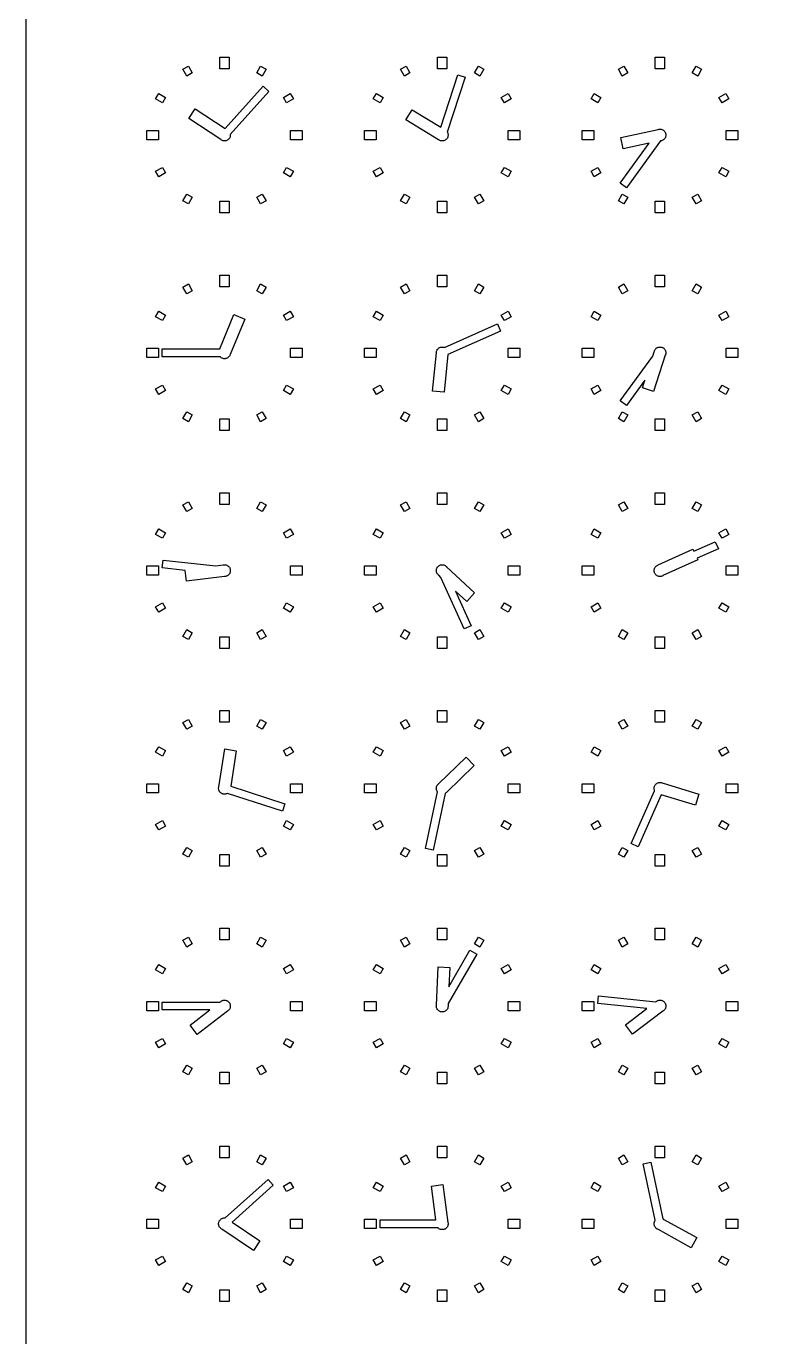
# Model space of a CAD drawing. Header units: millimetres. Extents: x -8 to 856, y -8 to 688.
# Drawn here: x -7.5 to 89.9, y 171.5 to 340 of the extents above; entities that cross this region are included whole.
import ezdxf

# ---------------------------------------------------------------- set-up
doc = ezdxf.new("R2010")
doc.units = ezdxf.units.MM

msp = doc.modelspace()

# ---------------------------------------------------------------- linework, layer by layer
for points in [[(-7.5, -7.5), (-7.5, 687.5), (855.5, 687.5), (855.5, -7.5)], [(18.6, 334.5), (17.4, 334.5), (17.4, 336), (18.6, 336), (18.6, 334.5)], [(46.6, 334.5), (45.4, 334.5), (45.4, 336), (46.6, 336), (46.6, 334.5)], [(74.6, 334.5), (73.4, 334.5), (73.4, 336), (74.6, 336), (74.6, 334.5)], [(13.85, 333.99), (13.15, 333.59), (12.65, 334.46), (13.35, 334.86), (13.85, 333.99)], [(22.85, 333.59), (22.15, 333.99), (22.65, 334.86), (23.35, 334.46), (22.85, 333.59)], [(41.85, 333.99), (41.15, 333.59), (40.65, 334.46), (41.35, 334.86), (41.85, 333.99)], [(46.7, 325.71), (46.67, 325.64), (46.63, 325.58), (46.58, 325.52), (46.53, 325.47), (46.48, 325.42), (46.42, 325.37), (46.36, 325.33), (46.29, 325.3), (46.22, 325.28), (46.15, 325.26), (46.07, 325.25), (46, 325.25), (45.93, 325.25), (45.85, 325.26), (45.78, 325.28), (45.71, 325.3), (45.64, 325.33), (45.58, 325.37), (45.54, 325.4), (41.34, 327.97), (42.13, 329.25), (45.8, 327), (48, 333.76), (48.95, 333.45), (46.65, 326.38), (46.67, 326.36), (46.7, 326.29), (46.72, 326.22), (46.74, 326.15), (46.75, 326.07), (46.76, 326), (46.75, 325.93), (46.74, 325.85), (46.72, 325.78), (46.7, 325.71)], [(50.85, 333.59), (50.15, 333.99), (50.65, 334.86), (51.35, 334.46), (50.85, 333.59)], [(69.85, 333.99), (69.15, 333.59), (68.65, 334.46), (69.35, 334.86), (69.85, 333.99)], [(78.85, 333.59), (78.15, 333.99), (78.65, 334.86), (79.35, 334.46), (78.85, 333.59)], [(18.7, 325.71), (18.67, 325.64), (18.63, 325.58), (18.58, 325.52), (18.53, 325.47), (18.48, 325.42), (18.42, 325.37), (18.36, 325.33), (18.29, 325.3), (18.22, 325.28), (18.15, 325.26), (18.07, 325.25), (18, 325.25), (17.93, 325.25), (17.85, 325.26), (17.78, 325.28), (17.71, 325.3), (17.64, 325.33), (17.58, 325.37), (17.52, 325.42), (17.52, 325.42), (13.42, 328.13), (14.24, 329.39), (18.09, 326.84), (22.98, 332.28), (23.72, 331.61), (18.75, 326.09), (18.75, 326.07), (18.75, 326), (18.75, 325.93), (18.74, 325.85), (18.72, 325.78), (18.7, 325.71)], [(10.41, 330.85), (10.01, 330.15), (9.14, 330.65), (9.54, 331.35), (10.41, 330.85)], [(25.99, 330.15), (25.59, 330.85), (26.46, 331.35), (26.86, 330.65), (25.99, 330.15)], [(38.41, 330.85), (38.01, 330.15), (37.14, 330.65), (37.54, 331.35), (38.41, 330.85)], [(53.99, 330.15), (53.59, 330.85), (54.46, 331.35), (54.86, 330.65), (53.99, 330.15)], [(66.41, 330.85), (66.01, 330.15), (65.14, 330.65), (65.54, 331.35), (66.41, 330.85)], [(81.99, 330.15), (81.59, 330.85), (82.46, 331.35), (82.86, 330.65), (81.99, 330.15)], [(9.5, 326.6), (9.5, 325.4), (8, 325.4), (8, 326.6), (9.5, 326.6)], [(26.5, 325.4), (26.5, 326.6), (28, 326.6), (28, 325.4), (26.5, 325.4)], [(37.5, 326.6), (37.5, 325.4), (36, 325.4), (36, 326.6), (37.5, 326.6)], [(54.5, 325.4), (54.5, 326.6), (56, 326.6), (56, 325.4), (54.5, 325.4)], [(65.5, 326.6), (65.5, 325.4), (64, 325.4), (64, 326.6), (65.5, 326.6)], [(72.61, 324.94), (69.27, 324.23), (68.95, 325.69), (73.76, 326.72), (73.78, 326.72), (73.85, 326.74), (73.93, 326.75), (74, 326.75), (74.07, 326.75), (74.15, 326.74), (74.22, 326.72), (74.29, 326.7), (74.36, 326.67), (74.42, 326.63), (74.48, 326.58), (74.53, 326.53), (74.58, 326.48), (74.63, 326.42), (74.67, 326.36), (74.7, 326.29), (74.72, 326.22), (74.74, 326.15), (74.75, 326.07), (74.75, 326), (74.75, 325.93), (74.74, 325.85), (74.72, 325.78), (74.7, 325.71), (74.67, 325.64), (74.63, 325.58), (74.58, 325.52), (74.53, 325.47), (74.48, 325.42), (74.42, 325.37), (74.36, 325.33), (74.29, 325.3), (74.22, 325.28), (74.15, 325.26), (74.07, 325.25), (74.07, 325.25), (69.7, 319.23), (68.89, 319.82), (72.61, 324.94)], [(82.5, 325.4), (82.5, 326.6), (84, 326.6), (84, 325.4), (82.5, 325.4)], [(10.01, 321.85), (10.41, 321.15), (9.54, 320.65), (9.14, 321.35), (10.01, 321.85)], [(25.59, 321.15), (25.99, 321.85), (26.86, 321.35), (26.46, 320.65), (25.59, 321.15)], [(38.01, 321.85), (38.41, 321.15), (37.54, 320.65), (37.14, 321.35), (38.01, 321.85)], [(53.59, 321.15), (53.99, 321.85), (54.86, 321.35), (54.46, 320.65), (53.59, 321.15)], [(66.01, 321.85), (66.41, 321.15), (65.54, 320.65), (65.14, 321.35), (66.01, 321.85)], [(81.59, 321.15), (81.99, 321.85), (82.86, 321.35), (82.46, 320.65), (81.59, 321.15)], [(12.65, 317.54), (13.15, 318.41), (13.85, 318.01), (13.35, 317.14), (12.65, 317.54)], [(17.4, 317.5), (18.6, 317.5), (18.6, 316), (17.4, 316), (17.4, 317.5)], [(22.15, 318.01), (22.85, 318.41), (23.35, 317.54), (22.65, 317.14), (22.15, 318.01)], [(40.65, 317.54), (41.15, 318.41), (41.85, 318.01), (41.35, 317.14), (40.65, 317.54)], [(45.4, 317.5), (46.6, 317.5), (46.6, 316), (45.4, 316), (45.4, 317.5)], [(50.15, 318.01), (50.85, 318.41), (51.35, 317.54), (50.65, 317.14), (50.15, 318.01)], [(68.65, 317.54), (69.15, 318.41), (69.85, 318.01), (69.35, 317.14), (68.65, 317.54)], [(73.4, 317.5), (74.6, 317.5), (74.6, 316), (73.4, 316), (73.4, 317.5)], [(78.15, 318.01), (78.85, 318.41), (79.35, 317.54), (78.65, 317.14), (78.15, 318.01)], [(13.85, 305.99), (13.15, 305.59), (12.65, 306.46), (13.35, 306.86), (13.85, 305.99)], [(18.6, 306.5), (17.4, 306.5), (17.4, 308), (18.6, 308), (18.6, 306.5)], [(22.85, 305.59), (22.15, 305.99), (22.65, 306.86), (23.35, 306.46), (22.85, 305.59)], [(41.85, 305.99), (41.15, 305.59), (40.65, 306.46), (41.35, 306.86), (41.85, 305.99)], [(46.6, 306.5), (45.4, 306.5), (45.4, 308), (46.6, 308), (46.6, 306.5)], [(50.85, 305.59), (50.15, 305.99), (50.65, 306.86), (51.35, 306.46), (50.85, 305.59)], [(69.85, 305.99), (69.15, 305.59), (68.65, 306.46), (69.35, 306.86), (69.85, 305.99)], [(74.6, 306.5), (73.4, 306.5), (73.4, 308), (74.6, 308), (74.6, 306.5)], [(78.85, 305.59), (78.15, 305.99), (78.65, 306.86), (79.35, 306.46), (78.85, 305.59)], [(10.41, 302.85), (10.01, 302.15), (9.14, 302.65), (9.54, 303.35), (10.41, 302.85)], [(25.99, 302.15), (25.59, 302.85), (26.46, 303.35), (26.86, 302.65), (25.99, 302.15)], [(38.41, 302.85), (38.01, 302.15), (37.14, 302.65), (37.54, 303.35), (38.41, 302.85)], [(53.99, 302.15), (53.59, 302.85), (54.46, 303.35), (54.86, 302.65), (53.99, 302.15)], [(66.41, 302.85), (66.01, 302.15), (65.14, 302.65), (65.54, 303.35), (66.41, 302.85)], [(81.99, 302.15), (81.59, 302.85), (82.46, 303.35), (82.86, 302.65), (81.99, 302.15)], [(18.72, 297.78), (18.7, 297.71), (18.67, 297.64), (18.63, 297.58), (18.58, 297.52), (18.53, 297.47), (18.48, 297.42), (18.42, 297.37), (18.36, 297.33), (18.29, 297.3), (18.22, 297.28), (18.15, 297.26), (18.07, 297.25), (18, 297.25), (17.93, 297.25), (17.85, 297.26), (17.78, 297.28), (17.71, 297.3), (17.64, 297.33), (17.58, 297.37), (17.52, 297.42), (17.47, 297.47), (17.44, 297.5), (10, 297.5), (10, 298.5), (17.4, 298.5), (19.22, 302.91), (20.61, 302.33), (18.72, 297.79), (18.72, 297.78)], [(45.25, 297.99), (45.24, 298), (45.25, 298.07), (45.26, 298.15), (45.28, 298.22), (45.3, 298.29), (45.33, 298.36), (45.37, 298.42), (45.42, 298.48), (45.47, 298.53), (45.52, 298.58), (45.58, 298.63), (45.64, 298.67), (45.71, 298.7), (45.78, 298.72), (45.85, 298.74), (45.93, 298.75), (46, 298.75), (46.07, 298.75), (46.15, 298.74), (46.22, 298.72), (46.29, 298.7), (46.31, 298.69), (53.1, 301.71), (53.51, 300.8), (46.73, 297.78), (46.27, 292.95), (44.77, 293.09), (45.25, 297.99)], [(9.5, 298.6), (9.5, 297.4), (8, 297.4), (8, 298.6), (9.5, 298.6)], [(26.5, 297.4), (26.5, 298.6), (28, 298.6), (28, 297.4), (26.5, 297.4)], [(37.5, 298.6), (37.5, 297.4), (36, 297.4), (36, 298.6), (37.5, 298.6)], [(54.5, 297.4), (54.5, 298.6), (56, 298.6), (56, 297.4), (54.5, 297.4)], [(65.5, 298.6), (65.5, 297.4), (64, 297.4), (64, 298.6), (65.5, 298.6)], [(73.07, 297.58), (73.26, 298.15), (73.28, 298.22), (73.3, 298.29), (73.33, 298.36), (73.37, 298.42), (73.42, 298.48), (73.47, 298.53), (73.52, 298.58), (73.58, 298.63), (73.64, 298.67), (73.71, 298.7), (73.78, 298.72), (73.85, 298.74), (73.93, 298.75), (74, 298.75), (74.07, 298.75), (74.15, 298.74), (74.22, 298.72), (74.29, 298.7), (74.36, 298.67), (74.42, 298.63), (74.48, 298.58), (74.53, 298.53), (74.58, 298.48), (74.63, 298.42), (74.67, 298.36), (74.7, 298.29), (74.72, 298.22), (74.74, 298.15), (74.75, 298.07), (74.75, 298), (74.75, 297.93), (74.74, 297.85), (74.72, 297.78), (74.7, 297.71), (74.69, 297.69), (73.17, 293.01), (71.74, 293.48), (72.07, 294.5), (69.7, 291.23), (68.89, 291.82), (73.07, 297.58)], [(82.5, 297.4), (82.5, 298.6), (84, 298.6), (84, 297.4), (82.5, 297.4)], [(10.01, 293.85), (10.41, 293.15), (9.54, 292.65), (9.14, 293.35), (10.01, 293.85)], [(25.59, 293.15), (25.99, 293.85), (26.86, 293.35), (26.46, 292.65), (25.59, 293.15)], [(38.01, 293.85), (38.41, 293.15), (37.54, 292.65), (37.14, 293.35), (38.01, 293.85)], [(53.59, 293.15), (53.99, 293.85), (54.86, 293.35), (54.46, 292.65), (53.59, 293.15)], [(66.01, 293.85), (66.41, 293.15), (65.54, 292.65), (65.14, 293.35), (66.01, 293.85)], [(81.59, 293.15), (81.99, 293.85), (82.86, 293.35), (82.46, 292.65), (81.59, 293.15)], [(12.65, 289.54), (13.15, 290.41), (13.85, 290.01), (13.35, 289.14), (12.65, 289.54)], [(22.15, 290.01), (22.85, 290.41), (23.35, 289.54), (22.65, 289.14), (22.15, 290.01)], [(40.65, 289.54), (41.15, 290.41), (41.85, 290.01), (41.35, 289.14), (40.65, 289.54)], [(50.15, 290.01), (50.85, 290.41), (51.35, 289.54), (50.65, 289.14), (50.15, 290.01)], [(68.65, 289.54), (69.15, 290.41), (69.85, 290.01), (69.35, 289.14), (68.65, 289.54)], [(78.15, 290.01), (78.85, 290.41), (79.35, 289.54), (78.65, 289.14), (78.15, 290.01)], [(17.4, 289.5), (18.6, 289.5), (18.6, 288), (17.4, 288), (17.4, 289.5)], [(45.4, 289.5), (46.6, 289.5), (46.6, 288), (45.4, 288), (45.4, 289.5)], [(73.4, 289.5), (74.6, 289.5), (74.6, 288), (73.4, 288), (73.4, 289.5)], [(18.6, 278.5), (17.4, 278.5), (17.4, 280), (18.6, 280), (18.6, 278.5)], [(46.6, 278.5), (45.4, 278.5), (45.4, 280), (46.6, 280), (46.6, 278.5)], [(74.6, 278.5), (73.4, 278.5), (73.4, 280), (74.6, 280), (74.6, 278.5)], [(13.85, 277.99), (13.15, 277.59), (12.65, 278.46), (13.35, 278.86), (13.85, 277.99)], [(22.85, 277.59), (22.15, 277.99), (22.65, 278.86), (23.35, 278.46), (22.85, 277.59)], [(41.85, 277.99), (41.15, 277.59), (40.65, 278.46), (41.35, 278.86), (41.85, 277.99)], [(50.85, 277.59), (50.15, 277.99), (50.65, 278.86), (51.35, 278.46), (50.85, 277.59)], [(69.85, 277.99), (69.15, 277.59), (68.65, 278.46), (69.35, 278.86), (69.85, 277.99)], [(78.85, 277.59), (78.15, 277.99), (78.65, 278.86), (79.35, 278.46), (78.85, 277.59)], [(10.41, 274.85), (10.01, 274.15), (9.14, 274.65), (9.54, 275.35), (10.41, 274.85)], [(25.99, 274.15), (25.59, 274.85), (26.46, 275.35), (26.86, 274.65), (25.99, 274.15)], [(38.41, 274.85), (38.01, 274.15), (37.14, 274.65), (37.54, 275.35), (38.41, 274.85)], [(53.99, 274.15), (53.59, 274.85), (54.46, 275.35), (54.86, 274.65), (53.99, 274.15)], [(66.41, 274.85), (66.01, 274.15), (65.14, 274.65), (65.54, 275.35), (66.41, 274.85)], [(81.99, 274.15), (81.59, 274.85), (82.46, 275.35), (82.86, 274.65), (81.99, 274.15)], [(74.36, 269.33), (74.29, 269.3), (74.22, 269.28), (74.15, 269.26), (74.07, 269.25), (74, 269.25), (73.93, 269.25), (73.85, 269.26), (73.78, 269.28), (73.71, 269.3), (73.64, 269.33), (73.58, 269.37), (73.52, 269.42), (73.47, 269.47), (73.42, 269.52), (73.37, 269.58), (73.33, 269.64), (73.3, 269.71), (73.28, 269.78), (73.26, 269.85), (73.25, 269.93), (73.25, 270), (73.25, 270.07), (73.26, 270.15), (73.28, 270.22), (73.3, 270.29), (73.33, 270.36), (73.37, 270.42), (73.42, 270.48), (73.47, 270.53), (73.52, 270.58), (73.58, 270.63), (73.64, 270.67), (73.71, 270.7), (73.76, 270.72), (78.24, 272.76), (78.36, 272.49), (81.1, 273.71), (81.51, 272.8), (78.78, 271.58), (78.86, 271.39), (74.38, 269.35), (74.36, 269.33)], [(9.99, 270.34), (10.1, 271.33), (16.89, 270.62), (17.83, 270.73), (17.85, 270.74), (17.93, 270.75), (18, 270.75), (18.07, 270.75), (18.15, 270.74), (18.22, 270.72), (18.29, 270.7), (18.36, 270.67), (18.42, 270.63), (18.48, 270.58), (18.53, 270.53), (18.58, 270.48), (18.63, 270.42), (18.67, 270.36), (18.7, 270.29), (18.72, 270.22), (18.74, 270.15), (18.75, 270.07), (18.75, 270), (18.75, 269.93), (18.74, 269.85), (18.72, 269.78), (18.7, 269.71), (18.67, 269.64), (18.63, 269.58), (18.58, 269.52), (18.53, 269.47), (18.48, 269.42), (18.42, 269.37), (18.36, 269.33), (18.29, 269.3), (18.22, 269.28), (18.15, 269.26), (18.07, 269.25), (18.01, 269.25), (13.13, 268.65), (12.96, 270.03), (9.99, 270.34)], [(9.5, 270.6), (9.5, 269.4), (8, 269.4), (8, 270.6), (9.5, 270.6)], [(26.5, 269.4), (26.5, 270.6), (28, 270.6), (28, 269.4), (26.5, 269.4)], [(37.5, 270.6), (37.5, 269.4), (36, 269.4), (36, 270.6), (37.5, 270.6)], [(45.52, 269.42), (45.47, 269.47), (45.42, 269.52), (45.37, 269.58), (45.33, 269.64), (45.3, 269.71), (45.28, 269.78), (45.26, 269.85), (45.25, 269.93), (45.24, 270), (45.25, 270.07), (45.26, 270.15), (45.28, 270.22), (45.3, 270.29), (45.33, 270.36), (45.37, 270.42), (45.42, 270.48), (45.47, 270.53), (45.52, 270.58), (45.58, 270.63), (45.64, 270.67), (45.71, 270.7), (45.78, 270.72), (45.85, 270.74), (45.93, 270.75), (46, 270.75), (46.07, 270.75), (46.15, 270.74), (46.22, 270.72), (46.29, 270.7), (46.36, 270.67), (46.42, 270.63), (46.48, 270.58), (46.53, 270.53), (46.57, 270.49), (50.17, 267.14), (49.15, 266.04), (47.72, 267.37), (49.71, 262.9), (48.8, 262.49), (45.84, 269.12), (45.55, 269.4), (45.52, 269.42)], [(54.5, 269.4), (54.5, 270.6), (56, 270.6), (56, 269.4), (54.5, 269.4)], [(65.5, 270.6), (65.5, 269.4), (64, 269.4), (64, 270.6), (65.5, 270.6)], [(82.5, 269.4), (82.5, 270.6), (84, 270.6), (84, 269.4), (82.5, 269.4)], [(10.01, 265.85), (10.41, 265.15), (9.54, 264.65), (9.14, 265.35), (10.01, 265.85)], [(25.59, 265.15), (25.99, 265.85), (26.86, 265.35), (26.46, 264.65), (25.59, 265.15)], [(38.01, 265.85), (38.41, 265.15), (37.54, 264.65), (37.14, 265.35), (38.01, 265.85)], [(53.59, 265.15), (53.99, 265.85), (54.86, 265.35), (54.46, 264.65), (53.59, 265.15)], [(66.01, 265.85), (66.41, 265.15), (65.54, 264.65), (65.14, 265.35), (66.01, 265.85)], [(81.59, 265.15), (81.99, 265.85), (82.86, 265.35), (82.46, 264.65), (81.59, 265.15)], [(12.65, 261.54), (13.15, 262.41), (13.85, 262.01), (13.35, 261.14), (12.65, 261.54)], [(17.4, 261.5), (18.6, 261.5), (18.6, 260), (17.4, 260), (17.4, 261.5)], [(22.15, 262.01), (22.85, 262.41), (23.35, 261.54), (22.65, 261.14), (22.15, 262.01)], [(41.15, 262.41), (41.85, 262.01), (41.35, 261.14), (40.65, 261.54), (41.15, 262.41)], [(45.4, 260), (45.4, 261.5), (46.6, 261.5), (46.6, 260), (45.4, 260)], [(50.15, 262.01), (50.85, 262.41), (51.35, 261.54), (50.65, 261.14), (50.15, 262.01)], [(69.15, 262.41), (69.85, 262.01), (69.35, 261.14), (68.65, 261.54), (69.15, 262.41)], [(73.4, 260), (73.4, 261.5), (74.6, 261.5), (74.6, 260), (73.4, 260)], [(78.15, 262.01), (78.85, 262.41), (79.35, 261.54), (78.65, 261.14), (78.15, 262.01)], [(18.6, 250.5), (17.4, 250.5), (17.4, 252), (18.6, 252), (18.6, 250.5)], [(46.6, 250.5), (45.4, 250.5), (45.4, 252), (46.6, 252), (46.6, 250.5)], [(74.6, 250.5), (73.4, 250.5), (73.4, 252), (74.6, 252), (74.6, 250.5)], [(13.85, 249.99), (13.15, 249.59), (12.65, 250.46), (13.35, 250.86), (13.85, 249.99)], [(22.85, 249.59), (22.15, 249.99), (22.65, 250.86), (23.35, 250.46), (22.85, 249.59)], [(41.85, 249.99), (41.15, 249.59), (40.65, 250.46), (41.35, 250.86), (41.85, 249.99)], [(50.85, 249.59), (50.15, 249.99), (50.65, 250.86), (51.35, 250.46), (50.85, 249.59)], [(69.85, 249.99), (69.15, 249.59), (68.65, 250.46), (69.35, 250.86), (69.85, 249.99)], [(78.85, 249.59), (78.15, 249.99), (78.65, 250.86), (79.35, 250.46), (78.85, 249.59)], [(10.41, 246.85), (10.01, 246.15), (9.14, 246.65), (9.54, 247.35), (10.41, 246.85)], [(18.36, 241.33), (18.29, 241.3), (18.22, 241.28), (18.15, 241.26), (18.07, 241.25), (18, 241.25), (17.93, 241.25), (17.85, 241.26), (17.78, 241.28), (17.71, 241.3), (17.64, 241.33), (17.58, 241.37), (17.52, 241.42), (17.47, 241.47), (17.42, 241.52), (17.37, 241.58), (17.33, 241.64), (17.3, 241.71), (17.28, 241.78), (17.26, 241.85), (17.25, 241.93), (17.25, 242), (17.25, 242.07), (17.26, 242.15), (17.27, 242.2), (18.04, 247.06), (19.52, 246.82), (18.8, 242.27), (25.76, 240), (25.45, 239.05), (18.38, 241.35), (18.36, 241.33)], [(25.99, 246.15), (25.59, 246.85), (26.46, 247.35), (26.86, 246.65), (25.99, 246.15)], [(38.41, 246.85), (38.01, 246.15), (37.14, 246.65), (37.54, 247.35), (38.41, 246.85)], [(53.99, 246.15), (53.59, 246.85), (54.46, 247.35), (54.86, 246.65), (53.99, 246.15)], [(66.41, 246.85), (66.01, 246.15), (65.14, 246.65), (65.54, 247.35), (66.41, 246.85)], [(81.99, 246.15), (81.59, 246.85), (82.46, 247.35), (82.86, 246.65), (81.99, 246.15)], [(45.39, 241.55), (45.37, 241.58), (45.33, 241.64), (45.3, 241.71), (45.28, 241.78), (45.26, 241.85), (45.25, 241.93), (45.24, 242), (45.25, 242.07), (45.26, 242.15), (45.28, 242.22), (45.3, 242.29), (45.33, 242.36), (45.37, 242.42), (45.42, 242.48), (45.47, 242.53), (45.52, 242.58), (45.54, 242.6), (49.08, 246.01), (50.12, 244.93), (46.58, 241.52), (46.53, 241.47), (46.48, 241.42), (46.42, 241.37), (46.37, 241.34), (44.83, 234.07), (43.85, 234.28), (45.39, 241.55)], [(73.31, 241.69), (73.3, 241.71), (73.28, 241.78), (73.26, 241.85), (73.25, 241.93), (73.25, 242), (73.25, 242.07), (73.26, 242.15), (73.28, 242.22), (73.3, 242.29), (73.33, 242.36), (73.37, 242.42), (73.42, 242.48), (73.47, 242.53), (73.52, 242.58), (73.58, 242.63), (73.64, 242.67), (73.71, 242.7), (73.78, 242.72), (73.85, 242.74), (73.93, 242.75), (74, 242.75), (74.07, 242.75), (74.15, 242.74), (74.22, 242.72), (74.29, 242.7), (74.3, 242.69), (79, 241.26), (78.56, 239.82), (74.17, 241.16), (71.2, 234.49), (70.29, 234.9), (73.31, 241.69)], [(9.5, 242.6), (9.5, 241.4), (8, 241.4), (8, 242.6), (9.5, 242.6)], [(26.5, 241.4), (26.5, 242.6), (28, 242.6), (28, 241.4), (26.5, 241.4)], [(37.5, 242.6), (37.5, 241.4), (36, 241.4), (36, 242.6), (37.5, 242.6)], [(54.5, 241.4), (54.5, 242.6), (56, 242.6), (56, 241.4), (54.5, 241.4)], [(65.5, 242.6), (65.5, 241.4), (64, 241.4), (64, 242.6), (65.5, 242.6)], [(82.5, 241.4), (82.5, 242.6), (84, 242.6), (84, 241.4), (82.5, 241.4)], [(10.01, 237.85), (10.41, 237.15), (9.54, 236.65), (9.14, 237.35), (10.01, 237.85)], [(25.59, 237.15), (25.99, 237.85), (26.86, 237.35), (26.46, 236.65), (25.59, 237.15)], [(38.01, 237.85), (38.41, 237.15), (37.54, 236.65), (37.14, 237.35), (38.01, 237.85)], [(53.59, 237.15), (53.99, 237.85), (54.86, 237.35), (54.46, 236.65), (53.59, 237.15)], [(66.01, 237.85), (66.41, 237.15), (65.54, 236.65), (65.14, 237.35), (66.01, 237.85)], [(81.59, 237.15), (81.99, 237.85), (82.86, 237.35), (82.46, 236.65), (81.59, 237.15)], [(13.15, 234.41), (13.85, 234.01), (13.35, 233.14), (12.65, 233.54), (13.15, 234.41)], [(22.15, 234.01), (22.85, 234.41), (23.35, 233.54), (22.65, 233.14), (22.15, 234.01)], [(40.65, 233.54), (41.15, 234.41), (41.85, 234.01), (41.35, 233.14), (40.65, 233.54)], [(50.15, 234.01), (50.85, 234.41), (51.35, 233.54), (50.65, 233.14), (50.15, 234.01)], [(68.65, 233.54), (69.15, 234.41), (69.85, 234.01), (69.35, 233.14), (68.65, 233.54)], [(78.15, 234.01), (78.85, 234.41), (79.35, 233.54), (78.65, 233.14), (78.15, 234.01)], [(17.4, 232), (17.4, 233.5), (18.6, 233.5), (18.6, 232), (17.4, 232)], [(45.4, 233.5), (46.6, 233.5), (46.6, 232), (45.4, 232), (45.4, 233.5)], [(73.4, 233.5), (74.6, 233.5), (74.6, 232), (73.4, 232), (73.4, 233.5)], [(13.85, 221.99), (13.15, 221.59), (12.65, 222.46), (13.35, 222.86), (13.85, 221.99)], [(18.6, 222.5), (17.4, 222.5), (17.4, 224), (18.6, 224), (18.6, 222.5)], [(22.85, 221.59), (22.15, 221.99), (22.65, 222.86), (23.35, 222.46), (22.85, 221.59)], [(41.85, 221.99), (41.15, 221.59), (40.65, 222.46), (41.35, 222.86), (41.85, 221.99)], [(46.6, 222.5), (45.4, 222.5), (45.4, 224), (46.6, 224), (46.6, 222.5)], [(50.85, 221.59), (50.15, 221.99), (50.65, 222.86), (51.35, 222.46), (50.85, 221.59)], [(69.85, 221.99), (69.15, 221.59), (68.65, 222.46), (69.35, 222.86), (69.85, 221.99)], [(74.6, 222.5), (73.4, 222.5), (73.4, 224), (74.6, 224), (74.6, 222.5)], [(78.85, 221.59), (78.15, 221.99), (78.65, 222.86), (79.35, 222.46), (78.85, 221.59)], [(46.7, 213.71), (46.67, 213.64), (46.63, 213.58), (46.58, 213.52), (46.53, 213.47), (46.48, 213.42), (46.42, 213.37), (46.36, 213.33), (46.29, 213.3), (46.22, 213.28), (46.15, 213.26), (46.07, 213.25), (46, 213.25), (45.93, 213.25), (45.85, 213.26), (45.78, 213.28), (45.71, 213.3), (45.64, 213.33), (45.58, 213.37), (45.52, 213.42), (45.47, 213.47), (45.42, 213.52), (45.37, 213.58), (45.33, 213.64), (45.3, 213.71), (45.28, 213.78), (45.26, 213.85), (45.25, 213.93), (45.24, 214), (45.25, 214.07), (45.25, 214.11), (45.47, 219.03), (46.97, 218.96), (46.86, 216.49), (49.57, 221.18), (50.43, 220.68), (46.76, 214.32), (46.75, 214.05), (46.76, 214), (46.75, 213.93), (46.74, 213.85), (46.72, 213.78), (46.7, 213.71)], [(10.41, 218.85), (10.01, 218.15), (9.14, 218.65), (9.54, 219.35), (10.41, 218.85)], [(25.99, 218.15), (25.59, 218.85), (26.46, 219.35), (26.86, 218.65), (25.99, 218.15)], [(38.41, 218.85), (38.01, 218.15), (37.14, 218.65), (37.54, 219.35), (38.41, 218.85)], [(53.99, 218.15), (53.59, 218.85), (54.46, 219.35), (54.86, 218.65), (53.99, 218.15)], [(66.41, 218.85), (66.01, 218.15), (65.14, 218.65), (65.54, 219.35), (66.41, 218.85)], [(81.99, 218.15), (81.59, 218.85), (82.46, 219.35), (82.86, 218.65), (81.99, 218.15)], [(9.5, 214.6), (9.5, 213.4), (8, 213.4), (8, 214.6), (9.5, 214.6)], [(16.12, 213.5), (10, 213.5), (10, 214.5), (17.42, 214.5), (17.48, 214.55), (17.52, 214.58), (17.58, 214.63), (17.64, 214.67), (17.71, 214.7), (17.78, 214.72), (17.85, 214.74), (17.93, 214.75), (18, 214.75), (18.07, 214.75), (18.15, 214.74), (18.22, 214.72), (18.29, 214.7), (18.36, 214.67), (18.42, 214.63), (18.48, 214.58), (18.53, 214.53), (18.58, 214.48), (18.63, 214.42), (18.67, 214.36), (18.7, 214.29), (18.72, 214.22), (18.74, 214.15), (18.75, 214.07), (18.75, 214), (18.75, 213.93), (18.74, 213.85), (18.72, 213.78), (18.7, 213.71), (18.67, 213.64), (18.63, 213.58), (18.58, 213.52), (18.53, 213.47), (18.48, 213.42), (18.42, 213.37), (18.39, 213.36), (14.49, 210.36), (13.58, 211.55), (16.12, 213.5)], [(26.5, 213.4), (26.5, 214.6), (28, 214.6), (28, 213.4), (26.5, 213.4)], [(37.5, 214.6), (37.5, 213.4), (36, 213.4), (36, 214.6), (37.5, 214.6)], [(54.5, 213.4), (54.5, 214.6), (56, 214.6), (56, 213.4), (54.5, 213.4)], [(65.5, 214.6), (65.5, 213.4), (64, 213.4), (64, 214.6), (65.5, 214.6)], [(72.32, 213.67), (65.99, 214.34), (66.1, 215.33), (73.49, 214.56), (73.52, 214.58), (73.58, 214.63), (73.64, 214.67), (73.71, 214.7), (73.78, 214.72), (73.85, 214.74), (73.93, 214.75), (74, 214.75), (74.07, 214.75), (74.15, 214.74), (74.22, 214.72), (74.29, 214.7), (74.36, 214.67), (74.42, 214.63), (74.48, 214.58), (74.53, 214.53), (74.58, 214.48), (74.63, 214.42), (74.67, 214.36), (74.7, 214.29), (74.72, 214.22), (74.74, 214.15), (74.75, 214.07), (74.75, 214), (74.75, 213.93), (74.74, 213.85), (74.72, 213.78), (74.7, 213.71), (74.67, 213.64), (74.63, 213.58), (74.58, 213.52), (74.53, 213.47), (74.48, 213.42), (74.42, 213.37), (74.39, 213.35), (70.46, 210.39), (69.56, 211.59), (72.32, 213.67)], [(82.5, 213.4), (82.5, 214.6), (84, 214.6), (84, 213.4), (82.5, 213.4)], [(10.01, 209.85), (10.41, 209.15), (9.54, 208.65), (9.14, 209.35), (10.01, 209.85)], [(25.59, 209.15), (25.99, 209.85), (26.86, 209.35), (26.46, 208.65), (25.59, 209.15)], [(38.01, 209.85), (38.41, 209.15), (37.54, 208.65), (37.14, 209.35), (38.01, 209.85)], [(53.59, 209.15), (53.99, 209.85), (54.86, 209.35), (54.46, 208.65), (53.59, 209.15)], [(66.01, 209.85), (66.41, 209.15), (65.54, 208.65), (65.14, 209.35), (66.01, 209.85)], [(81.59, 209.15), (81.99, 209.85), (82.86, 209.35), (82.46, 208.65), (81.59, 209.15)], [(12.65, 205.54), (13.15, 206.41), (13.85, 206.01), (13.35, 205.14), (12.65, 205.54)], [(22.15, 206.01), (22.85, 206.41), (23.35, 205.54), (22.65, 205.14), (22.15, 206.01)], [(41.15, 206.41), (41.85, 206.01), (41.35, 205.14), (40.65, 205.54), (41.15, 206.41)], [(50.15, 206.01), (50.85, 206.41), (51.35, 205.54), (50.65, 205.14), (50.15, 206.01)], [(68.65, 205.54), (69.15, 206.41), (69.85, 206.01), (69.35, 205.14), (68.65, 205.54)], [(78.15, 206.01), (78.85, 206.41), (79.35, 205.54), (78.65, 205.14), (78.15, 206.01)], [(17.4, 205.5), (18.6, 205.5), (18.6, 204), (17.4, 204), (17.4, 205.5)], [(45.4, 204), (45.4, 205.5), (46.6, 205.5), (46.6, 204), (45.4, 204)], [(73.4, 205.5), (74.6, 205.5), (74.6, 204), (73.4, 204), (73.4, 205.5)], [(18.6, 194.5), (17.4, 194.5), (17.4, 196), (18.6, 196), (18.6, 194.5)], [(46.6, 194.5), (45.4, 194.5), (45.4, 196), (46.6, 196), (46.6, 194.5)], [(74.6, 194.5), (73.4, 194.5), (73.4, 196), (74.6, 196), (74.6, 194.5)], [(13.85, 193.99), (13.15, 193.59), (12.65, 194.46), (13.35, 194.86), (13.85, 193.99)], [(22.85, 193.59), (22.15, 193.99), (22.65, 194.86), (23.35, 194.46), (22.85, 193.59)], [(41.85, 193.99), (41.15, 193.59), (40.65, 194.46), (41.35, 194.86), (41.85, 193.99)], [(50.85, 193.59), (50.15, 193.99), (50.65, 194.86), (51.35, 194.46), (50.85, 193.59)], [(69.85, 193.99), (69.15, 193.59), (68.65, 194.46), (69.35, 194.86), (69.85, 193.99)], [(73.71, 185.3), (73.64, 185.33), (73.58, 185.37), (73.52, 185.42), (73.47, 185.47), (73.42, 185.52), (73.37, 185.58), (73.33, 185.64), (73.3, 185.71), (73.28, 185.78), (73.26, 185.85), (73.25, 185.93), (73.25, 186), (73.25, 186.07), (73.26, 186.15), (73.28, 186.22), (73.3, 186.29), (73.33, 186.36), (73.37, 186.42), (73.39, 186.45), (71.85, 193.72), (72.83, 193.93), (74.37, 186.66), (74.42, 186.63), (74.43, 186.62), (78.74, 184.23), (78.01, 182.92), (73.71, 185.3), (73.71, 185.3)], [(78.85, 193.59), (78.15, 193.99), (78.65, 194.86), (79.35, 194.46), (78.85, 193.59)], [(10.41, 190.85), (10.01, 190.15), (9.14, 190.65), (9.54, 191.35), (10.41, 190.85)], [(17.64, 185.33), (17.58, 185.37), (17.52, 185.42), (17.47, 185.47), (17.42, 185.52), (17.37, 185.58), (17.33, 185.64), (17.3, 185.71), (17.28, 185.78), (17.26, 185.85), (17.25, 185.93), (17.25, 186), (17.25, 186.07), (17.26, 186.15), (17.28, 186.22), (17.3, 186.29), (17.33, 186.36), (17.37, 186.42), (17.42, 186.48), (17.47, 186.53), (17.52, 186.58), (17.58, 186.63), (17.64, 186.67), (17.71, 186.7), (17.78, 186.72), (17.85, 186.74), (17.93, 186.75), (18, 186.75), (18.07, 186.75), (18.09, 186.75), (23.61, 191.72), (24.28, 190.98), (19, 186.23), (22.56, 183.83), (21.73, 182.58), (17.65, 185.33), (17.64, 185.33)], [(25.99, 190.15), (25.59, 190.85), (26.46, 191.35), (26.86, 190.65), (25.99, 190.15)], [(38.41, 190.85), (38.01, 190.15), (37.14, 190.65), (37.54, 191.35), (38.41, 190.85)], [(44.6, 190.86), (46.09, 191.06), (46.73, 186.18), (46.74, 186.15), (46.75, 186.07), (46.76, 186), (46.75, 185.93), (46.74, 185.85), (46.72, 185.78), (46.7, 185.71), (46.67, 185.64), (46.63, 185.58), (46.58, 185.52), (46.53, 185.47), (46.48, 185.42), (46.42, 185.37), (46.36, 185.33), (46.29, 185.3), (46.22, 185.28), (46.15, 185.26), (46.07, 185.25), (46, 185.25), (45.93, 185.25), (45.85, 185.26), (45.78, 185.28), (45.71, 185.3), (45.64, 185.33), (45.58, 185.37), (45.52, 185.42), (45.47, 185.47), (45.44, 185.5), (38, 185.5), (38, 186.5), (45.18, 186.5), (44.6, 190.86)], [(53.99, 190.15), (53.59, 190.85), (54.46, 191.35), (54.86, 190.65), (53.99, 190.15)], [(66.41, 190.85), (66.01, 190.15), (65.14, 190.65), (65.54, 191.35), (66.41, 190.85)], [(81.99, 190.15), (81.59, 190.85), (82.46, 191.35), (82.86, 190.65), (81.99, 190.15)], [(9.5, 186.6), (9.5, 185.4), (8, 185.4), (8, 186.6), (9.5, 186.6)], [(26.5, 185.4), (26.5, 186.6), (28, 186.6), (28, 185.4), (26.5, 185.4)], [(37.5, 186.6), (37.5, 185.4), (36, 185.4), (36, 186.6), (37.5, 186.6)], [(54.5, 185.4), (54.5, 186.6), (56, 186.6), (56, 185.4), (54.5, 185.4)], [(65.5, 186.6), (65.5, 185.4), (64, 185.4), (64, 186.6), (65.5, 186.6)], [(82.5, 185.4), (82.5, 186.6), (84, 186.6), (84, 185.4), (82.5, 185.4)], [(10.01, 181.85), (10.41, 181.15), (9.54, 180.65), (9.14, 181.35), (10.01, 181.85)], [(25.59, 181.15), (25.99, 181.85), (26.86, 181.35), (26.46, 180.65), (25.59, 181.15)], [(38.01, 181.85), (38.41, 181.15), (37.54, 180.65), (37.14, 181.35), (38.01, 181.85)], [(53.59, 181.15), (53.99, 181.85), (54.86, 181.35), (54.46, 180.65), (53.59, 181.15)], [(66.01, 181.85), (66.41, 181.15), (65.54, 180.65), (65.14, 181.35), (66.01, 181.85)], [(81.59, 181.15), (81.99, 181.85), (82.86, 181.35), (82.46, 180.65), (81.59, 181.15)], [(13.15, 178.41), (13.85, 178.01), (13.35, 177.14), (12.65, 177.54), (13.15, 178.41)], [(17.4, 176), (17.4, 177.5), (18.6, 177.5), (18.6, 176), (17.4, 176)], [(22.15, 178.01), (22.85, 178.41), (23.35, 177.54), (22.65, 177.14), (22.15, 178.01)], [(40.65, 177.54), (41.15, 178.41), (41.85, 178.01), (41.35, 177.14), (40.65, 177.54)], [(45.4, 177.5), (46.6, 177.5), (46.6, 176), (45.4, 176), (45.4, 177.5)], [(50.15, 178.01), (50.85, 178.41), (51.35, 177.54), (50.65, 177.14), (50.15, 178.01)], [(68.65, 177.54), (69.15, 178.41), (69.85, 178.01), (69.35, 177.14), (68.65, 177.54)], [(73.4, 177.5), (74.6, 177.5), (74.6, 176), (73.4, 176), (73.4, 177.5)], [(78.15, 178.01), (78.85, 178.41), (79.35, 177.54), (78.65, 177.14), (78.15, 178.01)]]:
    msp.add_lwpolyline(points, close=True)

doc.saveas('drawing.dxf')
